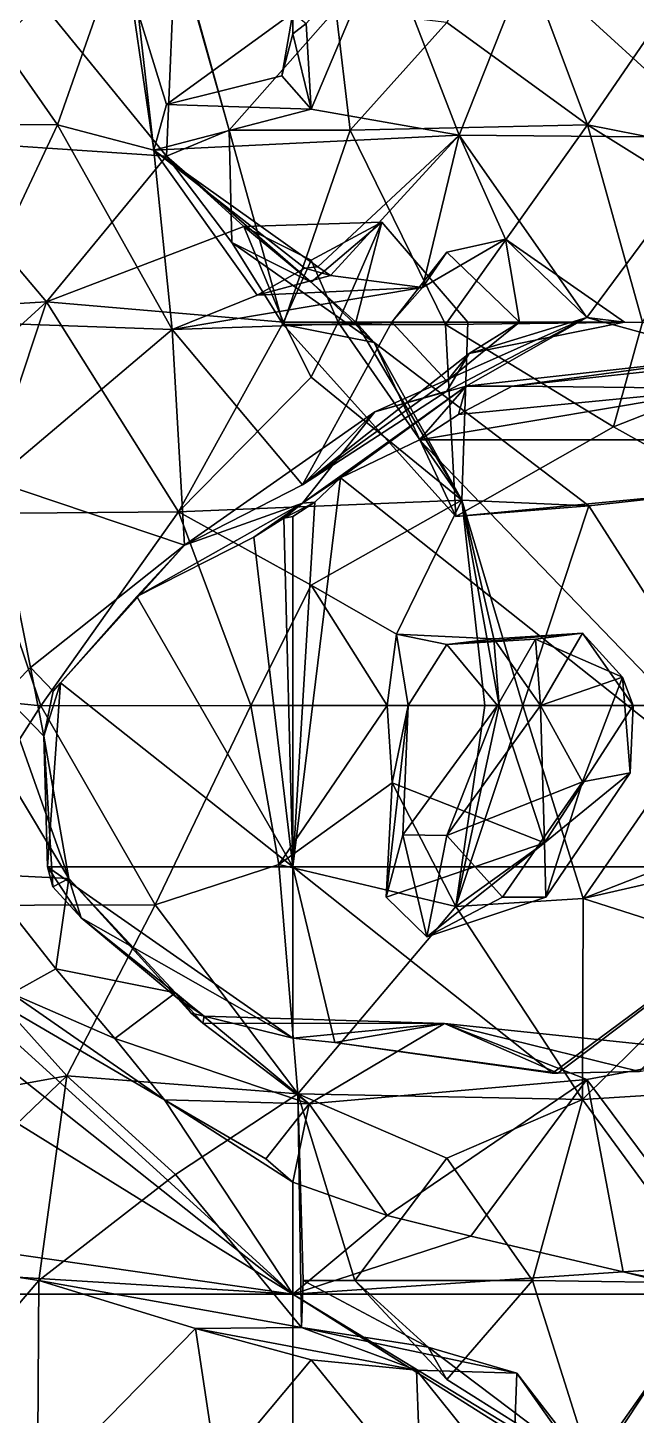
# Model space of a CAD drawing. Extents: x 290095 to 295679, y 4553756 to 4561441.
# Drawn here: x 291645.4 to 291701.9, y 4553941 to 4554070 of the extents above; entities that cross this region are included whole.
import ezdxf

# ---------------------------------------------------------------- set-up
doc = ezdxf.new("R2010")
doc.units = 0
doc.layers.add('Au_ppm_Pref_-_0_5', color=7, linetype='CONTINUOUS')

msp = doc.modelspace()

# ---------------------------------------------------------------- linework, layer by layer
at = {"layer": 'Au_ppm_Pref_-_0_5'}
for points in [[(291684.32, 4554070.44, 1862.34), (291697.4, 4554060.94, 1865.55), (291689.86, 4554081.06, 1859.71)], [(291697.4, 4554060.94, 1865.55), (291709.55, 4554078.7, 1863.78), (291689.86, 4554081.06, 1859.71)], [(291697.4, 4554060.94, 1865.55), (291719.04, 4554056.67, 1863.42), (291709.55, 4554078.7, 1863.78)], [(291634.77, 4554061.02, 1870.26), (291636.06, 4554078.25, 1875.42), (291648.15, 4554060.94, 1876.84)], [(291648.15, 4554060.94, 1876.84), (291636.06, 4554078.25, 1875.42), (291654.21, 4554078.25, 1881.87)], [(291646.52, 4554072.43, 1849.07), (291658.26, 4554058.01, 1848.34), (291659.12, 4554078.06, 1853)], [(291654.21, 4554078.25, 1881.87), (291657.1, 4554058.57, 1882.94), (291648.15, 4554060.94, 1876.84)], [(291655.65, 4554071.34, 1882.52), (291657.1, 4554058.57, 1882.94), (291654.21, 4554078.25, 1881.87)], [(291664.11, 4554060.43, 1854.44), (291659.12, 4554078.06, 1853), (291658.26, 4554058.01, 1848.34)], [(291664.11, 4554060.43, 1854.44), (291659.16, 4554078.2, 1853.07), (291659.12, 4554078.06, 1853)], [(291664.11, 4554060.43, 1854.44), (291674.01, 4554071.65, 1857.89), (291659.16, 4554078.2, 1853.07)], [(291671.72, 4554062.4, 1886.27), (291671.26, 4554070.34, 1886.16), (291678.41, 4554078.25, 1885.92)], [(291678.41, 4554078.25, 1885.92), (291685.47, 4554059.96, 1883.52), (291671.72, 4554062.4, 1886.27)], [(291691.86, 4554076.07, 1881.38), (291685.47, 4554059.96, 1883.52), (291678.41, 4554078.25, 1885.92)], [(291709.74, 4554059.75, 1882.45), (291685.47, 4554059.96, 1883.52), (291691.86, 4554076.07, 1881.38)], [(291709.74, 4554059.75, 1882.45), (291691.86, 4554076.07, 1881.38), (291709.95, 4554077.25, 1876.33)], [(291646.52, 4554072.43, 1849.07), (291636.82, 4554073.98, 1850.28), (291634.31, 4554059.63, 1848.44)], [(291646.52, 4554072.43, 1849.07), (291634.31, 4554059.63, 1848.44), (291658.26, 4554058.01, 1848.34)], [(291655.65, 4554071.34, 1882.52), (291670, 4554071.34, 1886.04), (291658.26, 4554062.84, 1883.86)], [(291657.1, 4554058.57, 1882.94), (291655.65, 4554071.34, 1882.52), (291658.26, 4554062.84, 1883.86)], [(291658.26, 4554062.84, 1883.86), (291670, 4554071.34, 1886.04), (291668.98, 4554065.48, 1886.27)], [(291675.33, 4554060.43, 1860.42), (291674.01, 4554071.65, 1857.89), (291664.11, 4554060.43, 1854.44)], [(291668.98, 4554065.48, 1886.27), (291670, 4554071.34, 1886.04), (291670, 4554069.4, 1886.2)], [(291671.26, 4554070.34, 1886.16), (291670, 4554069.4, 1886.2), (291670, 4554071.34, 1886.04)], [(291674.01, 4554071.65, 1857.89), (291675.33, 4554060.43, 1860.42), (291684.32, 4554070.44, 1862.34)], [(291671.72, 4554062.4, 1886.27), (291670, 4554069.4, 1886.2), (291671.26, 4554070.34, 1886.16)], [(291684.32, 4554070.44, 1862.34), (291675.33, 4554060.43, 1860.42), (291697.4, 4554060.94, 1865.55)], [(291671.72, 4554062.4, 1886.27), (291668.98, 4554065.48, 1886.27), (291670, 4554069.4, 1886.2)], [(291671.72, 4554062.4, 1886.27), (291658.26, 4554062.84, 1883.86), (291668.98, 4554065.48, 1886.27)], [(291671.72, 4554062.4, 1886.27), (291657.1, 4554058.57, 1882.94), (291658.26, 4554062.84, 1883.86)], [(291685.47, 4554059.96, 1883.52), (291657.1, 4554058.57, 1882.94), (291671.72, 4554062.4, 1886.27)], [(291634.77, 4554061.02, 1870.26), (291648.15, 4554060.94, 1876.84), (291639.5, 4554042.61, 1874.2)], [(291658.8, 4554041.9, 1875.68), (291639.5, 4554042.61, 1874.2), (291648.15, 4554060.94, 1876.84)], [(291648.15, 4554060.94, 1876.84), (291657.1, 4554058.57, 1882.94), (291658.8, 4554041.9, 1875.68)], [(291675.33, 4554060.43, 1860.42), (291684.19, 4554042.39, 1865.33), (291697.4, 4554060.94, 1865.55)], [(291702.51, 4554042.61, 1868.25), (291697.4, 4554060.94, 1865.55), (291684.19, 4554042.39, 1865.33)], [(291702.51, 4554042.61, 1868.25), (291709.52, 4554053.38, 1868.54), (291697.4, 4554060.94, 1865.55)], [(291709.52, 4554053.38, 1868.54), (291719.04, 4554056.67, 1863.42), (291697.4, 4554060.94, 1865.55)], [(291647.11, 4554044.5, 1846.53), (291634.31, 4554059.63, 1848.44), (291621.06, 4554042.94, 1847.06)], [(291634.31, 4554059.63, 1848.44), (291647.11, 4554044.5, 1846.53), (291658.26, 4554058.01, 1848.34)], [(291672.33, 4554047.74, 1881.35), (291657.1, 4554058.57, 1882.94), (291685.47, 4554059.96, 1883.52)], [(291664.35, 4554050, 1853.07), (291664.11, 4554060.43, 1854.44), (291658.26, 4554058.01, 1848.34)], [(291675.33, 4554060.43, 1860.42), (291664.11, 4554060.43, 1854.44), (291669.11, 4554042.37, 1859.02)], [(291669.11, 4554042.37, 1859.02), (291664.11, 4554060.43, 1854.44), (291664.35, 4554050, 1853.07)], [(291675.33, 4554060.43, 1860.42), (291669.11, 4554042.37, 1859.02), (291684.19, 4554042.39, 1865.33)], [(291672.33, 4554047.74, 1881.35), (291685.47, 4554059.96, 1883.52), (291673.53, 4554046.94, 1880.47)], [(291673.53, 4554046.94, 1880.47), (291685.47, 4554059.96, 1883.52), (291682.05, 4554045.83, 1876.83)], [(291682.05, 4554045.83, 1876.83), (291685.47, 4554059.96, 1883.52), (291689.77, 4554050.31, 1876.83)], [(291697.34, 4554043.03, 1882.32), (291685.47, 4554059.96, 1883.52), (291709.74, 4554059.75, 1882.45)], [(291697.34, 4554043.03, 1882.32), (291689.77, 4554050.31, 1876.83), (291685.47, 4554059.96, 1883.52)], [(291697.34, 4554043.03, 1882.32), (291709.74, 4554059.75, 1882.45), (291710.67, 4554039.38, 1887.88)], [(291658.26, 4554058.01, 1848.34), (291647.11, 4554044.5, 1846.53), (291665.45, 4554051.49, 1847.13)], [(291666.69, 4554045.12, 1879.08), (291657.1, 4554058.57, 1882.94), (291671.13, 4554047.63, 1881.32)], [(291658.8, 4554041.9, 1875.68), (291657.1, 4554058.57, 1882.94), (291666.69, 4554045.12, 1879.08)], [(291671.13, 4554047.63, 1881.32), (291657.1, 4554058.57, 1882.94), (291672.33, 4554047.74, 1881.35)], [(291671.72, 4554046.32, 1848.36), (291664.35, 4554050, 1853.07), (291658.26, 4554058.01, 1848.34)], [(291671.72, 4554046.32, 1848.36), (291658.26, 4554058.01, 1848.34), (291665.45, 4554051.49, 1847.13)], [(291671.72, 4554046.32, 1848.36), (291665.45, 4554051.49, 1847.13), (291678.28, 4554051.89, 1847.13)], [(291678.28, 4554051.89, 1847.13), (291665.45, 4554051.49, 1847.13), (291671.72, 4554048.35, 1845.22)], [(291675.88, 4554042.61, 1849.09), (291671.72, 4554046.32, 1848.36), (291678.28, 4554051.89, 1847.13)], [(291678.28, 4554051.89, 1847.13), (291671.72, 4554048.35, 1845.22), (291674.24, 4554042.61, 1845.94)], [(291686.27, 4554042.61, 1847.13), (291678.28, 4554051.89, 1847.13), (291674.24, 4554042.61, 1845.94)], [(291675.88, 4554042.61, 1849.09), (291678.28, 4554051.89, 1847.13), (291686.27, 4554042.61, 1847.13)], [(291669.14, 4554042.61, 1845.91), (291665.45, 4554051.49, 1847.13), (291647.11, 4554044.5, 1846.53)], [(291665.45, 4554051.49, 1847.13), (291669.14, 4554042.61, 1845.91), (291671.72, 4554048.35, 1845.22)], [(291684.32, 4554049.11, 1874.66), (291682.05, 4554045.83, 1876.83), (291689.77, 4554050.31, 1876.83)], [(291691.07, 4554042.61, 1873.65), (291684.32, 4554049.11, 1874.66), (291689.77, 4554050.31, 1876.83)], [(291697.34, 4554043.03, 1882.32), (291700.85, 4554042.61, 1876.83), (291689.77, 4554050.31, 1876.83)], [(291700.85, 4554042.61, 1876.83), (291691.07, 4554042.61, 1873.65), (291689.77, 4554050.31, 1876.83)], [(291669.11, 4554042.37, 1859.02), (291664.35, 4554050, 1853.07), (291677.57, 4554040.71, 1853.07)], [(291677.57, 4554040.71, 1853.07), (291664.35, 4554050, 1853.07), (291671.72, 4554046.32, 1848.36)], [(291691.07, 4554042.61, 1873.65), (291679.2, 4554042.61, 1874.41), (291684.32, 4554049.11, 1874.66)], [(291684.32, 4554049.11, 1874.66), (291679.2, 4554042.61, 1874.41), (291682.05, 4554045.83, 1876.83)], [(291671.72, 4554048.35, 1845.22), (291669.14, 4554042.61, 1845.91), (291674.24, 4554042.61, 1845.94)], [(291671.13, 4554047.63, 1881.32), (291672.33, 4554047.74, 1881.35), (291673.53, 4554046.94, 1880.47)], [(291666.69, 4554045.12, 1879.08), (291671.13, 4554047.63, 1881.32), (291673.53, 4554046.94, 1880.47)], [(291682.05, 4554045.83, 1876.83), (291666.69, 4554045.12, 1879.08), (291673.53, 4554046.94, 1880.47)], [(291658.8, 4554041.9, 1875.68), (291666.69, 4554045.12, 1879.08), (291682.05, 4554045.83, 1876.83)], [(291682.05, 4554045.83, 1876.83), (291679.2, 4554042.61, 1874.41), (291658.8, 4554041.9, 1875.68)], [(291677.57, 4554040.71, 1853.07), (291671.72, 4554046.32, 1848.36), (291675.88, 4554042.61, 1849.09)], [(291633.93, 4554032.47, 1844.57), (291647.11, 4554044.5, 1846.53), (291621.06, 4554042.94, 1847.06)], [(291640.55, 4554024.8, 1844.01), (291647.11, 4554044.5, 1846.53), (291633.93, 4554032.47, 1844.57)], [(291659.39, 4554024.98, 1845.93), (291647.11, 4554044.5, 1846.53), (291640.55, 4554024.8, 1844.01)], [(291669.14, 4554042.61, 1845.91), (291647.11, 4554044.5, 1846.53), (291659.39, 4554024.98, 1845.93)], [(291642.16, 4554027.86, 1877.89), (291639.5, 4554042.61, 1874.2), (291658.8, 4554041.9, 1875.68)], [(291658.8, 4554041.9, 1875.68), (291679.2, 4554042.61, 1874.41), (291670.9, 4554027.48, 1877.45)], [(291671.72, 4554037.5, 1845.42), (291669.14, 4554042.61, 1845.91), (291659.39, 4554024.98, 1845.93)], [(291674.24, 4554042.61, 1845.94), (291669.14, 4554042.61, 1845.91), (291671.72, 4554037.5, 1845.42)], [(291684.32, 4554037.1, 1874.99), (291670.9, 4554027.48, 1877.45), (291679.2, 4554042.61, 1874.41)], [(291671.72, 4554037.5, 1845.42), (291685.71, 4554026.06, 1846.95), (291674.24, 4554042.61, 1845.94)], [(291686.27, 4554042.61, 1847.13), (291674.24, 4554042.61, 1845.94), (291685.71, 4554026.06, 1846.95)], [(291677.57, 4554040.71, 1853.07), (291675.88, 4554042.61, 1849.09), (291685.71, 4554026.06, 1846.95)], [(291675.88, 4554042.61, 1849.09), (291686.27, 4554042.61, 1847.13), (291685.71, 4554026.06, 1846.95)], [(291697.34, 4554043.03, 1882.32), (291686.12, 4554036.64, 1887.56), (291677.63, 4554034.27, 1882.77)], [(291697.34, 4554043.03, 1882.32), (291677.63, 4554034.27, 1882.77), (291684.32, 4554036.18, 1878.97)], [(291691.07, 4554042.61, 1873.65), (291684.32, 4554037.1, 1874.99), (291679.2, 4554042.61, 1874.41)], [(291699.82, 4554032.87, 1863.62), (291702.51, 4554042.61, 1868.25), (291684.19, 4554042.39, 1865.33)], [(291697.34, 4554043.03, 1882.32), (291684.32, 4554036.18, 1878.97), (291686.39, 4554039.69, 1876.83)], [(291691.07, 4554042.61, 1873.65), (291686.39, 4554039.69, 1876.83), (291684.32, 4554037.1, 1874.99)], [(291697.34, 4554043.03, 1882.32), (291710.67, 4554039.38, 1887.88), (291686.12, 4554036.64, 1887.56)], [(291697.34, 4554043.03, 1882.32), (291686.39, 4554039.69, 1876.83), (291700.85, 4554042.61, 1876.83)], [(291700.85, 4554042.61, 1876.83), (291686.39, 4554039.69, 1876.83), (291691.07, 4554042.61, 1873.65)], [(291699.82, 4554032.87, 1863.62), (291711.81, 4554037.58, 1865.55), (291702.51, 4554042.61, 1868.25)], [(291659.95, 4554021.86, 1882.37), (291642.16, 4554027.86, 1877.89), (291658.8, 4554041.9, 1875.68)], [(291659.95, 4554021.86, 1882.37), (291658.8, 4554041.9, 1875.68), (291670.9, 4554027.48, 1877.45)], [(291685.16, 4554024.54, 1858.75), (291684.19, 4554042.39, 1865.33), (291669.11, 4554042.37, 1859.02)], [(291685.16, 4554024.54, 1858.75), (291669.11, 4554042.37, 1859.02), (291677.57, 4554040.71, 1853.07)], [(291685.16, 4554024.54, 1858.75), (291699.82, 4554032.87, 1863.62), (291684.19, 4554042.39, 1865.33)], [(291685.16, 4554024.54, 1858.75), (291677.57, 4554040.71, 1853.07), (291697.52, 4554025.52, 1852.84)], [(291697.52, 4554025.52, 1852.84), (291677.57, 4554040.71, 1853.07), (291685.71, 4554026.06, 1846.95)], [(291684.32, 4554037.1, 1874.99), (291686.39, 4554039.69, 1876.83), (291670.9, 4554027.48, 1877.45)], [(291670.9, 4554027.48, 1877.45), (291686.39, 4554039.69, 1876.83), (291684.32, 4554036.18, 1878.97)], [(291686.12, 4554036.64, 1887.56), (291710.67, 4554039.38, 1887.88), (291690.4, 4554036.64, 1889.58)], [(291690.4, 4554036.64, 1889.58), (291710.67, 4554039.38, 1887.88), (291704.79, 4554038.21, 1889.92)], [(291685.71, 4554026.06, 1846.95), (291671.72, 4554037.5, 1845.42), (291659.39, 4554024.98, 1845.93)], [(291704.79, 4554038.21, 1889.92), (291710.25, 4554036.43, 1890.25), (291690.4, 4554036.64, 1889.58)], [(291699.82, 4554032.87, 1863.62), (291710.43, 4554026.96, 1858.28), (291711.81, 4554037.58, 1865.55)], [(291670.9, 4554025.78, 1888.72), (291686.12, 4554036.64, 1887.56), (291674.46, 4554028.12, 1888.65)], [(291686.12, 4554036.64, 1887.56), (291670.9, 4554025.78, 1888.72), (291677.63, 4554034.27, 1882.77)], [(291677.63, 4554034.27, 1882.77), (291670.9, 4554027.48, 1877.45), (291684.32, 4554036.18, 1878.97)], [(291674.46, 4554028.12, 1888.65), (291686.12, 4554036.64, 1887.56), (291681.8, 4554031.65, 1889.71)], [(291681.8, 4554031.65, 1889.71), (291686.12, 4554036.64, 1887.56), (291685.4, 4554034.02, 1889.64)], [(291710.25, 4554036.43, 1890.25), (291681.8, 4554031.65, 1889.71), (291685.4, 4554034.02, 1889.64)], [(291720, 4554031.65, 1890.96), (291681.8, 4554031.65, 1889.71), (291710.25, 4554036.43, 1890.25)], [(291710.25, 4554036.43, 1890.25), (291685.4, 4554034.02, 1889.64), (291690.4, 4554036.64, 1889.58)], [(291685.4, 4554034.02, 1889.64), (291686.12, 4554036.64, 1887.56), (291690.4, 4554036.64, 1889.58)], [(291659.95, 4554021.86, 1882.37), (291677.63, 4554034.27, 1882.77), (291670.9, 4554025.78, 1888.72)], [(291659.95, 4554021.86, 1882.37), (291670.9, 4554027.48, 1877.45), (291677.63, 4554034.27, 1882.77)], [(291685.16, 4554024.54, 1858.75), (291710.43, 4554026.96, 1858.28), (291699.82, 4554032.87, 1863.62)], [(291681.8, 4554031.65, 1889.71), (291720, 4553991.97, 1881.68), (291674.46, 4554028.12, 1888.65)], [(291720, 4554031.65, 1890.96), (291720, 4553991.97, 1881.68), (291681.8, 4554031.65, 1889.71)], [(291642.16, 4554027.86, 1877.89), (291645.64, 4554010.51, 1881.94), (291643.17, 4554007.96, 1880.29)], [(291659.95, 4554021.86, 1882.37), (291645.64, 4554010.51, 1881.94), (291642.16, 4554027.86, 1877.89)], [(291674.46, 4554028.12, 1888.65), (291670, 4553991.97, 1892.43), (291672.06, 4554025.88, 1889.34)], [(291674.46, 4554028.12, 1888.65), (291720, 4553991.97, 1881.68), (291670, 4553991.97, 1892.43)], [(291670.9, 4554025.78, 1888.72), (291674.46, 4554028.12, 1888.65), (291672.06, 4554025.88, 1889.34)], [(291666.4, 4554022.63, 1888.72), (291655.51, 4554017.09, 1885.19), (291670.9, 4554025.78, 1888.72)], [(291659.95, 4554021.86, 1882.37), (291670.9, 4554025.78, 1888.72), (291655.51, 4554017.09, 1885.19)], [(291685.71, 4554026.06, 1846.95), (291659.39, 4554024.98, 1845.93), (291671.72, 4554018.14, 1843.41)], [(291666.4, 4554022.63, 1888.72), (291670.9, 4554025.78, 1888.72), (291669.17, 4554024.37, 1889.59)], [(291670, 4554024.55, 1889.88), (291669.17, 4554024.37, 1889.59), (291672.06, 4554025.88, 1889.34)], [(291669.17, 4554024.37, 1889.59), (291670.9, 4554025.78, 1888.72), (291672.06, 4554025.88, 1889.34)], [(291672.06, 4554025.88, 1889.34), (291670, 4553991.97, 1892.43), (291670, 4554024.55, 1889.88)], [(291685.71, 4554026.06, 1846.95), (291671.72, 4554018.14, 1843.41), (291679.64, 4554013.6, 1841.19)], [(291688.7, 4554013.17, 1841.19), (291685.71, 4554026.06, 1846.95), (291679.64, 4554013.6, 1841.19)], [(291685.16, 4554024.54, 1858.75), (291697.52, 4554025.52, 1852.84), (291710.43, 4554026.96, 1858.28)], [(291697.52, 4554025.52, 1852.84), (291685.71, 4554026.06, 1846.95), (291691.39, 4554006.98, 1851.75)], [(291691.39, 4554006.98, 1851.75), (291685.71, 4554026.06, 1846.95), (291687.87, 4554006.98, 1847.13)], [(291685.71, 4554026.06, 1846.95), (291689.19, 4554006.98, 1843.49), (291687.87, 4554006.98, 1847.13)], [(291689.19, 4554006.98, 1843.49), (291685.71, 4554026.06, 1846.95), (291688.7, 4554013.17, 1841.19)], [(291710.43, 4554026.96, 1858.28), (291697.52, 4554025.52, 1852.84), (291709.38, 4554006.98, 1855.38)], [(291637.43, 4554007.87, 1840.53), (291646.59, 4554006.93, 1847.01), (291640.55, 4554024.8, 1844.01)], [(291659.39, 4554024.98, 1845.93), (291640.55, 4554024.8, 1844.01), (291646.59, 4554006.93, 1847.01)], [(291666.12, 4554006.98, 1844.49), (291659.39, 4554024.98, 1845.93), (291646.59, 4554006.93, 1847.01)], [(291666.12, 4554006.98, 1844.49), (291671.72, 4554018.14, 1843.41), (291659.39, 4554024.98, 1845.93)], [(291670, 4553991.97, 1892.43), (291669.17, 4554024.37, 1889.59), (291670, 4554024.55, 1889.88)], [(291709.38, 4554006.98, 1855.38), (291697.52, 4554025.52, 1852.84), (291691.39, 4554006.98, 1851.75)], [(291670, 4553991.97, 1892.43), (291666.4, 4554022.63, 1888.72), (291669.17, 4554024.37, 1889.59)], [(291659.95, 4554021.86, 1882.37), (291647.74, 4554008.31, 1882.76), (291645.64, 4554010.51, 1881.94)], [(291647.74, 4554008.31, 1882.76), (291659.95, 4554021.86, 1882.37), (291648.42, 4554009.09, 1883.23)], [(291648.42, 4554009.09, 1883.23), (291659.95, 4554021.86, 1882.37), (291655.51, 4554017.09, 1885.19)], [(291670, 4553991.97, 1892.43), (291655.51, 4554017.09, 1885.19), (291666.4, 4554022.63, 1888.72)], [(291678.77, 4554006.98, 1841.19), (291671.72, 4554018.14, 1843.41), (291666.12, 4554006.98, 1844.49)], [(291678.77, 4554006.98, 1841.19), (291679.64, 4554013.6, 1841.19), (291671.72, 4554018.14, 1843.41)], [(291670, 4553991.97, 1892.43), (291648.42, 4554009.09, 1883.23), (291655.51, 4554017.09, 1885.19)], [(291678.77, 4554006.98, 1841.19), (291680.72, 4554006.98, 1839.49), (291679.64, 4554013.6, 1841.19)], [(291688.7, 4554013.17, 1841.19), (291679.64, 4554013.6, 1841.19), (291684.32, 4554012.65, 1839.3)], [(291679.64, 4554013.6, 1841.19), (291680.72, 4554006.98, 1839.49), (291684.32, 4554012.65, 1839.3)], [(291696.92, 4554013.68, 1837.49), (291688.7, 4554013.17, 1841.19), (291684.32, 4554012.65, 1839.3)], [(291696.92, 4554013.68, 1837.49), (291684.32, 4554012.65, 1839.3), (291692.56, 4554013.14, 1835.25)], [(291684.32, 4554012.65, 1839.3), (291689.05, 4554006.98, 1835.25), (291692.56, 4554013.14, 1835.25)], [(291696.92, 4554013.68, 1837.49), (291693.04, 4554006.98, 1841.19), (291688.7, 4554013.17, 1841.19)], [(291689.19, 4554006.98, 1843.49), (291688.7, 4554013.17, 1841.19), (291693.04, 4554006.98, 1841.19)], [(291693.02, 4554006.98, 1833.41), (291692.56, 4554013.14, 1835.25), (291689.05, 4554006.98, 1835.25)], [(291696.92, 4554013.68, 1837.49), (291692.56, 4554013.14, 1835.25), (291700.66, 4554009.59, 1834.34)], [(291693.02, 4554006.98, 1833.41), (291700.66, 4554009.59, 1834.34), (291692.56, 4554013.14, 1835.25)], [(291696.92, 4554013.68, 1837.49), (291701.64, 4554006.98, 1837.48), (291693.04, 4554006.98, 1841.19)], [(291696.92, 4554013.68, 1837.49), (291700.66, 4554009.59, 1834.34), (291701.64, 4554006.98, 1837.48)], [(291684.32, 4554012.65, 1839.3), (291680.72, 4554006.98, 1839.49), (291689.05, 4554006.98, 1835.25)], [(291645.64, 4554010.51, 1881.94), (291646.86, 4554004.11, 1881.74), (291643.17, 4554007.96, 1880.29)], [(291647.74, 4554008.31, 1882.76), (291646.86, 4554004.11, 1881.74), (291645.64, 4554010.51, 1881.94)], [(291643.17, 4554007.96, 1880.29), (291649.21, 4553990.9, 1876.55), (291637.77, 4554009.9, 1876.07)], [(291649.21, 4553990.9, 1876.55), (291641.06, 4553991.3, 1869.93), (291637.77, 4554009.9, 1876.07)], [(291647.74, 4554008.31, 1882.76), (291648.42, 4554009.09, 1883.23), (291646.86, 4554004.11, 1881.74)], [(291648.42, 4554009.09, 1883.23), (291647.21, 4553991.97, 1880.32), (291646.86, 4554004.11, 1881.74)], [(291648.42, 4554009.09, 1883.23), (291670, 4553991.97, 1892.43), (291647.21, 4553991.97, 1880.32)], [(291693.02, 4554006.98, 1833.41), (291696.92, 4553999.89, 1832.89), (291700.66, 4554009.59, 1834.34)], [(291701.36, 4554000.7, 1835.25), (291700.66, 4554009.59, 1834.34), (291696.92, 4553999.89, 1832.89)], [(291701.64, 4554006.98, 1837.48), (291700.66, 4554009.59, 1834.34), (291701.36, 4554000.7, 1835.25)], [(291637.43, 4554007.87, 1840.53), (291634.77, 4553988.38, 1846.47), (291646.59, 4554006.93, 1847.01)], [(291649.21, 4553990.9, 1876.55), (291643.17, 4554007.96, 1880.29), (291646.86, 4554004.11, 1881.74)], [(291657.22, 4553988.45, 1844.76), (291646.59, 4554006.93, 1847.01), (291634.77, 4553988.38, 1846.47)], [(291657.22, 4553988.45, 1844.76), (291666.12, 4554006.98, 1844.49), (291646.59, 4554006.93, 1847.01)], [(291666.12, 4554006.98, 1844.49), (291657.22, 4553988.45, 1844.76), (291668.7, 4553992.21, 1843.63)], [(291678.77, 4554006.98, 1841.19), (291666.12, 4554006.98, 1844.49), (291668.7, 4553992.21, 1843.63)], [(291678.77, 4554006.98, 1841.19), (291668.7, 4553992.21, 1843.63), (291679.24, 4553999.79, 1841.19)], [(291680.72, 4554006.98, 1839.49), (291679.24, 4553999.79, 1841.19), (291678.68, 4553989.16, 1837.91)], [(291680.72, 4554006.98, 1839.49), (291678.68, 4553989.16, 1837.91), (291680.23, 4553994.94, 1835.25)], [(291678.77, 4554006.98, 1841.19), (291679.24, 4553999.79, 1841.19), (291680.72, 4554006.98, 1839.49)], [(291684.32, 4553994.89, 1833.34), (291689.05, 4554006.98, 1835.25), (291680.23, 4553994.94, 1835.25)], [(291680.72, 4554006.98, 1839.49), (291680.23, 4553994.94, 1835.25), (291689.05, 4554006.98, 1835.25)], [(291684.32, 4553994.89, 1833.34), (291696.92, 4553999.89, 1832.89), (291693.02, 4554006.98, 1833.41)], [(291684.32, 4553994.89, 1833.34), (291693.02, 4554006.98, 1833.41), (291689.05, 4554006.98, 1835.25)], [(291691.39, 4554006.98, 1851.75), (291685.16, 4553988.29, 1846.84), (291697, 4553989.04, 1852.95)], [(291691.39, 4554006.98, 1851.75), (291687.87, 4554006.98, 1847.13), (291685.16, 4553988.29, 1846.84)], [(291687.87, 4554006.98, 1847.13), (291689.19, 4554006.98, 1843.49), (291685.16, 4553988.29, 1846.84)], [(291689.19, 4554006.98, 1843.49), (291693.41, 4553994.21, 1839.6), (291685.16, 4553988.29, 1846.84)], [(291689.19, 4554006.98, 1843.49), (291693.04, 4554006.98, 1841.19), (291693.41, 4553994.21, 1839.6)], [(291709.38, 4554006.98, 1855.38), (291691.39, 4554006.98, 1851.75), (291697, 4553989.04, 1852.95)], [(291693.41, 4553994.21, 1839.6), (291693.04, 4554006.98, 1841.19), (291701.64, 4554006.98, 1837.48)], [(291693.41, 4553994.21, 1839.6), (291701.64, 4554006.98, 1837.48), (291701.36, 4554000.7, 1835.25)], [(291709.38, 4554006.98, 1855.38), (291697, 4553989.04, 1852.95), (291709.52, 4553993.94, 1857.42)], [(291647.7, 4553990.13, 1879.28), (291646.86, 4554004.11, 1881.74), (291647.21, 4553991.97, 1880.32)], [(291649.21, 4553990.9, 1876.55), (291646.86, 4554004.11, 1881.74), (291647.7, 4553990.13, 1879.28)], [(291693.41, 4553994.21, 1839.6), (291701.36, 4554000.7, 1835.25), (291693.53, 4553989.16, 1835.25)], [(291696.92, 4553999.89, 1832.89), (291693.53, 4553989.16, 1835.25), (291701.36, 4554000.7, 1835.25)], [(291668.7, 4553992.21, 1843.63), (291685.16, 4553988.29, 1846.84), (291679.24, 4553999.79, 1841.19)], [(291693.41, 4553994.21, 1839.6), (291678.68, 4553989.16, 1837.91), (291679.24, 4553999.79, 1841.19)], [(291679.24, 4553999.79, 1841.19), (291685.16, 4553988.29, 1846.84), (291693.41, 4553994.21, 1839.6)], [(291684.32, 4553994.89, 1833.34), (291689.51, 4553989.16, 1832.81), (291696.92, 4553999.89, 1832.89)], [(291696.92, 4553999.89, 1832.89), (291689.51, 4553989.16, 1832.81), (291693.53, 4553989.16, 1835.25)], [(291678.68, 4553989.16, 1837.91), (291682.46, 4553985.47, 1834.97), (291680.23, 4553994.94, 1835.25)], [(291684.32, 4553994.89, 1833.34), (291680.23, 4553994.94, 1835.25), (291682.46, 4553985.47, 1834.97)], [(291684.32, 4553994.89, 1833.34), (291682.46, 4553985.47, 1834.97), (291689.51, 4553989.16, 1832.81)], [(291693.41, 4553994.21, 1839.6), (291682.46, 4553985.47, 1834.97), (291678.68, 4553989.16, 1837.91)], [(291693.41, 4553994.21, 1839.6), (291693.53, 4553989.16, 1835.25), (291682.46, 4553985.47, 1834.97)], [(291711.26, 4553984.49, 1847.87), (291718.56, 4553993.96, 1851.4), (291697, 4553989.04, 1852.95)], [(291718.56, 4553993.96, 1851.4), (291709.52, 4553993.94, 1857.42), (291697, 4553989.04, 1852.95)], [(291670.48, 4553970.88, 1848.5), (291668.7, 4553992.21, 1843.63), (291657.22, 4553988.45, 1844.76)], [(291670.48, 4553970.88, 1848.5), (291685.16, 4553988.29, 1846.84), (291668.7, 4553992.21, 1843.63)], [(291643.86, 4553980.22, 1870.23), (291641.06, 4553991.3, 1869.93), (291647.99, 4553982.5, 1874.03)], [(291641.06, 4553991.3, 1869.93), (291649.21, 4553990.9, 1876.55), (291647.99, 4553982.5, 1874.03)], [(291647.7, 4553990.13, 1879.28), (291647.21, 4553991.97, 1880.32), (291650.33, 4553987.23, 1878.63)], [(291647.21, 4553991.97, 1880.32), (291670, 4553976.05, 1881.16), (291650.33, 4553987.23, 1878.63)], [(291647.21, 4553991.97, 1880.32), (291670, 4553991.97, 1892.43), (291670, 4553976.05, 1881.16)], [(291673.91, 4553975.64, 1881.42), (291670, 4553991.97, 1892.43), (291694.15, 4553972.8, 1882.23)], [(291670, 4553976.05, 1881.16), (291670, 4553991.97, 1892.43), (291673.91, 4553975.64, 1881.42)], [(291720, 4553991.97, 1881.68), (291694.15, 4553972.8, 1882.23), (291670, 4553991.97, 1892.43)], [(291720, 4553991.97, 1881.68), (291694.65, 4553972.81, 1882.13), (291694.15, 4553972.8, 1882.23)], [(291720, 4553991.97, 1881.68), (291702.22, 4553972.95, 1880.54), (291694.65, 4553972.81, 1882.13)], [(291650.33, 4553987.23, 1878.63), (291649.21, 4553990.9, 1876.55), (291647.7, 4553990.13, 1879.28)], [(291649.21, 4553990.9, 1876.55), (291659.12, 4553980.27, 1873.85), (291647.99, 4553982.5, 1874.03)], [(291649.21, 4553990.9, 1876.55), (291650.33, 4553987.23, 1878.63), (291659.32, 4553979.73, 1878.09)], [(291649.21, 4553990.9, 1876.55), (291659.32, 4553979.73, 1878.09), (291660.58, 4553978.37, 1877.8)], [(291649.21, 4553990.9, 1876.55), (291660.58, 4553978.37, 1877.8), (291659.12, 4553980.27, 1873.85)], [(291634.77, 4553988.38, 1846.47), (291620.39, 4553967.35, 1846.24), (291649.01, 4553972.57, 1846.05)], [(291657.22, 4553988.45, 1844.76), (291634.77, 4553988.38, 1846.47), (291649.01, 4553972.57, 1846.05)], [(291670.48, 4553970.88, 1848.5), (291657.22, 4553988.45, 1844.76), (291649.01, 4553972.57, 1846.05)], [(291682.46, 4553985.47, 1834.97), (291693.53, 4553989.16, 1835.25), (291689.51, 4553989.16, 1832.81)], [(291697, 4553989.04, 1852.95), (291685.16, 4553988.29, 1846.84), (291696.93, 4553970.36, 1847.89)], [(291711.26, 4553984.49, 1847.87), (291697, 4553989.04, 1852.95), (291696.93, 4553970.36, 1847.89)], [(291650.33, 4553987.23, 1878.63), (291661.77, 4553978.1, 1878.23), (291659.32, 4553979.73, 1878.09)], [(291650.33, 4553987.23, 1878.63), (291670, 4553976.05, 1881.16), (291661.77, 4553978.1, 1878.23)], [(291696.93, 4553970.36, 1847.89), (291685.16, 4553988.29, 1846.84), (291670.48, 4553970.88, 1848.5)], [(291711.26, 4553984.49, 1847.87), (291696.93, 4553970.36, 1847.89), (291712.7, 4553971.34, 1842.69)], [(291635.79, 4553983.36, 1868.16), (291670, 4553952.28, 1864.34), (291631.57, 4553982.78, 1865.51)], [(291643.86, 4553980.22, 1870.23), (291658.1, 4553970.33, 1870.79), (291635.79, 4553983.36, 1868.16)], [(291658.1, 4553970.33, 1870.79), (291670, 4553952.28, 1864.34), (291635.79, 4553983.36, 1868.16)], [(291670, 4553952.28, 1864.34), (291633.57, 4553974.85, 1867.19), (291631.57, 4553982.78, 1865.51)], [(291647.99, 4553982.5, 1874.03), (291653.46, 4553976.04, 1872.36), (291643.86, 4553980.22, 1870.23)], [(291647.99, 4553982.5, 1874.03), (291659.12, 4553980.27, 1873.85), (291653.46, 4553976.04, 1872.36)], [(291653.46, 4553976.04, 1872.36), (291658.1, 4553970.33, 1870.79), (291643.86, 4553980.22, 1870.23)], [(291671.53, 4553969.94, 1871.14), (291653.46, 4553976.04, 1872.36), (291659.12, 4553980.27, 1873.85)], [(291659.12, 4553980.27, 1873.85), (291660.58, 4553978.37, 1877.8), (291661.66, 4553977.45, 1877.72)], [(291661.66, 4553977.45, 1877.72), (291671.53, 4553969.94, 1871.14), (291659.12, 4553980.27, 1873.85)], [(291659.32, 4553979.73, 1878.09), (291661.77, 4553978.1, 1878.23), (291660.58, 4553978.37, 1877.8)], [(291661.77, 4553978.1, 1878.23), (291661.66, 4553977.45, 1877.72), (291660.58, 4553978.37, 1877.8)], [(291661.77, 4553978.1, 1878.23), (291684.12, 4553977.41, 1876.49), (291661.66, 4553977.45, 1877.72)], [(291684.12, 4553977.41, 1876.49), (291661.77, 4553978.1, 1878.23), (291670, 4553976.05, 1881.16)], [(291661.66, 4553977.45, 1877.72), (291684.12, 4553977.41, 1876.49), (291671.53, 4553969.94, 1871.14)], [(291684.12, 4553977.41, 1876.49), (291670, 4553976.05, 1881.16), (291673.91, 4553975.64, 1881.42)], [(291684.12, 4553977.41, 1876.49), (291697.33, 4553972.2, 1870.43), (291671.53, 4553969.94, 1871.14)], [(291694.65, 4553972.81, 1882.13), (291684.12, 4553977.41, 1876.49), (291673.91, 4553975.64, 1881.42)], [(291702.22, 4553972.95, 1880.54), (291684.12, 4553977.41, 1876.49), (291694.65, 4553972.81, 1882.13)], [(291702.22, 4553972.95, 1880.54), (291710.42, 4553974.66, 1876.31), (291684.12, 4553977.41, 1876.49)], [(291710.42, 4553974.66, 1876.31), (291697.33, 4553972.2, 1870.43), (291684.12, 4553977.41, 1876.49)], [(291658.1, 4553970.33, 1870.79), (291653.46, 4553976.04, 1872.36), (291671.53, 4553969.94, 1871.14)], [(291694.15, 4553972.8, 1882.23), (291694.65, 4553972.81, 1882.13), (291673.91, 4553975.64, 1881.42)], [(291670, 4553952.28, 1864.34), (291633.14, 4553957.57, 1872.04), (291633.57, 4553974.85, 1867.19)], [(291710.42, 4553974.66, 1876.31), (291710.19, 4553954.96, 1869.88), (291697.33, 4553972.2, 1870.43)], [(291631.57, 4553955.82, 1845.26), (291649.01, 4553972.57, 1846.05), (291620.39, 4553967.35, 1846.24)], [(291649.01, 4553972.57, 1846.05), (291631.57, 4553955.82, 1845.26), (291646.41, 4553953.53, 1841.3)], [(291659.12, 4553963.39, 1843.84), (291649.01, 4553972.57, 1846.05), (291646.41, 4553953.53, 1841.3)], [(291670.48, 4553970.88, 1848.5), (291649.01, 4553972.57, 1846.05), (291659.12, 4553963.39, 1843.84)], [(291678.79, 4553959.58, 1870.73), (291671.53, 4553969.94, 1871.14), (291697.33, 4553972.2, 1870.43)], [(291678.79, 4553959.58, 1870.73), (291697.33, 4553972.2, 1870.43), (291686.55, 4553957.67, 1870.46)], [(291686.55, 4553957.67, 1870.46), (291697.33, 4553972.2, 1870.43), (291700.71, 4553954.35, 1870.09)], [(291697.33, 4553972.2, 1870.43), (291710.19, 4553954.96, 1869.88), (291700.71, 4553954.35, 1870.09)], [(291667.5, 4553964.85, 1871.9), (291670, 4553962.67, 1871.69), (291658.1, 4553970.33, 1870.79)], [(291670, 4553952.28, 1864.34), (291658.1, 4553970.33, 1870.79), (291670, 4553962.67, 1871.69)], [(291658.1, 4553970.33, 1870.79), (291671.53, 4553969.94, 1871.14), (291667.5, 4553964.85, 1871.9)], [(291670.48, 4553970.88, 1848.5), (291659.12, 4553963.39, 1843.84), (291670.83, 4553949.16, 1841.66)], [(291675.79, 4553953.52, 1851.15), (291684.32, 4553964.89, 1850.92), (291670.48, 4553970.88, 1848.5)], [(291670.99, 4553953.52, 1847.13), (291675.79, 4553953.52, 1851.15), (291670.48, 4553970.88, 1848.5)], [(291684.32, 4553964.89, 1850.92), (291696.93, 4553970.36, 1847.89), (291670.48, 4553970.88, 1848.5)], [(291670.99, 4553953.52, 1847.13), (291670.48, 4553970.88, 1848.5), (291670.83, 4553949.16, 1841.66)], [(291684.32, 4553964.89, 1850.92), (291692.3, 4553953.52, 1850.89), (291696.93, 4553970.36, 1847.89)], [(291692.3, 4553953.52, 1850.89), (291709.42, 4553953.28, 1847.15), (291696.93, 4553970.36, 1847.89)], [(291696.93, 4553970.36, 1847.89), (291709.42, 4553953.28, 1847.15), (291712.7, 4553971.34, 1842.69)], [(291667.5, 4553964.85, 1871.9), (291671.53, 4553969.94, 1871.14), (291670, 4553962.67, 1871.69)], [(291670, 4553962.67, 1871.69), (291671.53, 4553969.94, 1871.14), (291678.79, 4553959.58, 1870.73)], [(291692.3, 4553953.52, 1850.89), (291684.32, 4553964.89, 1850.92), (291675.79, 4553953.52, 1851.15)], [(291659.12, 4553963.39, 1843.84), (291646.41, 4553953.53, 1841.3), (291670.83, 4553949.16, 1841.66)], [(291670, 4553952.28, 1864.34), (291670, 4553962.67, 1871.69), (291678.79, 4553959.58, 1870.73)], [(291670, 4553952.28, 1864.34), (291678.79, 4553959.58, 1870.73), (291686.55, 4553957.67, 1870.46)], [(291670, 4553952.28, 1864.34), (291633.33, 4553954.54, 1872.82), (291633.14, 4553957.57, 1872.04)], [(291670, 4553952.28, 1864.34), (291686.55, 4553957.67, 1870.46), (291700.71, 4553954.35, 1870.09)], [(291646.41, 4553953.53, 1841.3), (291631.57, 4553955.82, 1845.26), (291631.76, 4553936.41, 1839.6)], [(291710.19, 4553954.96, 1869.88), (291708.61, 4553952.66, 1870), (291700.71, 4553954.35, 1870.09)], [(291646.41, 4553953.53, 1841.3), (291631.76, 4553936.41, 1839.6), (291646.29, 4553934.04, 1836.54)], [(291670, 4553952.28, 1864.34), (291632.1, 4553952.28, 1873.75), (291633.33, 4553954.54, 1872.82)], [(291646.41, 4553953.53, 1841.3), (291646.29, 4553934.04, 1836.54), (291660.98, 4553949.07, 1835.86)], [(291670.83, 4553949.16, 1841.66), (291646.41, 4553953.53, 1841.3), (291660.98, 4553949.07, 1835.86)], [(291709.03, 4553952.28, 1869.79), (291670, 4553952.28, 1864.34), (291700.71, 4553954.35, 1870.09)], [(291682.59, 4553947.35, 1845.89), (291670.99, 4553953.52, 1847.13), (291670.83, 4553949.16, 1841.66)], [(291682.59, 4553947.35, 1845.89), (291675.79, 4553953.52, 1851.15), (291670.99, 4553953.52, 1847.13)], [(291682.59, 4553947.35, 1845.89), (291684.32, 4553944.34, 1850.19), (291675.79, 4553953.52, 1851.15)], [(291684.32, 4553944.34, 1850.19), (291692.3, 4553953.52, 1850.89), (291675.79, 4553953.52, 1851.15)], [(291697.91, 4553935.8, 1847.24), (291692.3, 4553953.52, 1850.89), (291684.32, 4553944.34, 1850.19)], [(291709.42, 4553953.28, 1847.15), (291692.3, 4553953.52, 1850.89), (291697.91, 4553935.8, 1847.24)], [(291709.03, 4553952.28, 1869.79), (291700.71, 4553954.35, 1870.09), (291708.61, 4553952.66, 1870)], [(291629.01, 4553945.13, 1875.62), (291632.1, 4553952.28, 1873.75), (291670, 4553912.6, 1870.48)], [(291632.1, 4553952.28, 1873.75), (291670, 4553952.28, 1864.34), (291670, 4553912.6, 1870.48)], [(291670, 4553952.28, 1864.34), (291697.31, 4553935.65, 1870.73), (291696.9, 4553935.29, 1870.73)], [(291670, 4553952.28, 1864.34), (291709.03, 4553952.28, 1869.79), (291697.31, 4553935.65, 1870.73)], [(291670, 4553952.28, 1864.34), (291696.9, 4553935.29, 1870.73), (291670, 4553912.6, 1870.48)], [(291709.03, 4553952.28, 1869.79), (291712.53, 4553934.41, 1865.48), (291697.31, 4553935.65, 1870.73)], [(291709.42, 4553953.28, 1847.15), (291697.91, 4553935.8, 1847.24), (291708.29, 4553937.76, 1853.47)], [(291660.98, 4553949.07, 1835.86), (291646.29, 4553934.04, 1836.54), (291662.98, 4553935.71, 1831.13)], [(291670.83, 4553949.16, 1841.66), (291660.98, 4553949.07, 1835.86), (291681.51, 4553945.2, 1836.7)], [(291660.98, 4553949.07, 1835.86), (291662.98, 4553935.71, 1831.13), (291671.72, 4553946.16, 1831.77)], [(291660.98, 4553949.07, 1835.86), (291671.72, 4553946.16, 1831.77), (291681.51, 4553945.2, 1836.7)], [(291682.59, 4553947.35, 1845.89), (291670.83, 4553949.16, 1841.66), (291690.83, 4553944.91, 1841.19)], [(291690.83, 4553944.91, 1841.19), (291670.83, 4553949.16, 1841.66), (291681.51, 4553945.2, 1836.7)], [(291697.91, 4553935.8, 1847.24), (291684.32, 4553944.34, 1850.19), (291682.59, 4553947.35, 1845.89)], [(291682.59, 4553947.35, 1845.89), (291690.83, 4553944.91, 1841.19), (291697.91, 4553935.8, 1847.24)], [(291671.72, 4553946.16, 1831.77), (291662.98, 4553935.71, 1831.13), (291681.94, 4553933.55, 1831.15)], [(291681.51, 4553945.2, 1836.7), (291671.72, 4553946.16, 1831.77), (291681.94, 4553933.55, 1831.15)], [(291670, 4553912.6, 1870.48), (291621.57, 4553938.8, 1873.97), (291629.01, 4553945.13, 1875.62)], [(291690.83, 4553944.91, 1841.19), (291681.51, 4553945.2, 1836.7), (291690.44, 4553934.12, 1836.15)], [(291690.44, 4553934.12, 1836.15), (291681.51, 4553945.2, 1836.7), (291681.94, 4553933.55, 1831.15)], [(291690.83, 4553944.91, 1841.19), (291690.44, 4553934.12, 1836.15), (291697.33, 4553935.71, 1841.19)], [(291690.83, 4553944.91, 1841.19), (291697.33, 4553935.71, 1841.19), (291697.91, 4553935.8, 1847.24)]]:
    msp.add_3dface(points, dxfattribs=at)

doc.saveas('drawing.dxf')
